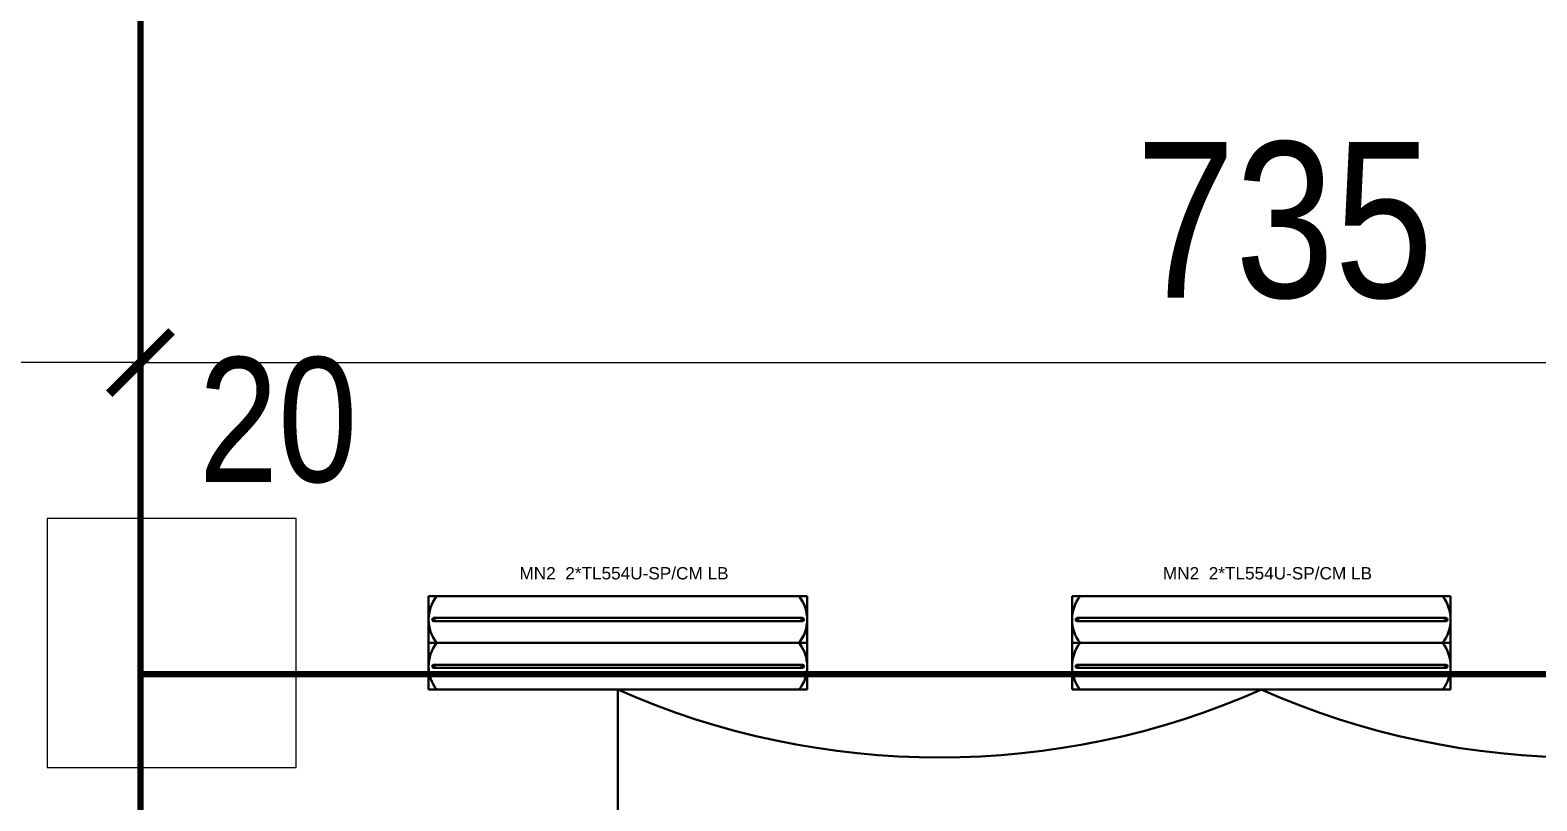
# Model space of a CAD drawing. Header units: metres. Extents: x -13316 to 152404, y -3899 to 30226.
# Drawn here: x 3974.6 to 4458.5, y 1109.3 to 1356.8 of the extents above; entities that cross this region are included whole.
import ezdxf
from ezdxf.enums import TextEntityAlignment as Align

# ---------------------------------------------------------------- set-up
doc = ezdxf.new("R2010")
doc.units = ezdxf.units.M
doc.header["$LTSCALE"] = 100
doc.header["$MEASUREMENT"] = 0
doc.linetypes.add('HIDDEN', pattern=[0.375, 0.25, -0.125])
doc.layers.get('0').update_dxf_attribs({"color": 9, "lineweight": 9})
for name, color, linetype, lineweight in [('01', 9, 'Continuous', 9), ('06D', 9, 'Continuous', 9), ('21', 9, 'Continuous', 9), ('25', 9, 'Continuous', 9), ('E-2x54 W SIVAÜSTÜ FLUORESAN YÜKSEK TAVAN ARMATÜRÜ', 7, 'Continuous', 30), ('E-KABLO', 7, 'Continuous', 30)]:
    doc.layers.add(name, color=color, linetype=linetype, lineweight=lineweight)
doc.styles.add('Arial', font='arial.ttf', dxfattribs={"height": 2.5})
doc.styles.add('MuuM_TEXT-STANDART', font='ARIALN.TTF')
doc.dimstyles.new('MuuM_DIM200', dxfattribs={"dimscale": 20, "dimtxt": 2, "dimasz": 1, "dimexe": 1, "dimexo": 1, "dimgap": 1, "dimtad": 1, "dimdec": 1, "dimrnd": 0.5, "dimdsep": 46, "dimtxsty": 'MuuM_TEXT-STANDART', "dimblk": 'ARCHTICK', "dimcen": 0, "dimdle": 0.15, "dimclrd": 256, "dimclre": 256, "dimclrt": 256, "dimadec": 0, "dimazin": 0, "dimtfac": 5, "dimtdec": 1, "dimtix": 1, "dimtmove": 2, "dimatfit": 3, "dimldrblk": 'DOT', "dimfxl": 3, "dimfxlon": 1, "dimtolj": 1, "dimlwd": -1, "dimlwe": -1, "dimarcsym": 0})

# ---------------------------------------------------------------- blocks, each defined once
blk = doc.blocks.new('2x54 W SIVAÜSTÜ FLUORESAN YÜKSEK TAVAN ARMATÜRÜ')
at = {"layer": 'E-2x54 W SIVAÜSTÜ FLUORESAN YÜKSEK TAVAN ARMATÜRÜ', "color": 4}
for p, q in [((-60.8, 15), (-60.8, -15)), ((-60.8, 15), (60.8, 15)), ((60.8, 15), (60.8, 0)), ((-60, 0), (-15, 0)), ((15, 0), (60, 0)), ((60.8, 0), (60.8, -15)), ((-60.8, -15), (60.8, -15))]:
    blk.add_line(p, q, dxfattribs=at)
at = {"layer": 'E-2x54 W SIVAÜSTÜ FLUORESAN YÜKSEK TAVAN ARMATÜRÜ', "color": 7}
for p, q in [((-59.27, 8.01), (59.32, 8.01)), ((-59.16, 7.01), (59.44, 7)), ((-60.8, 0), (60.8, 0)), ((-59.27, -6.99), (59.32, -6.99)), ((-59.16, -7.99), (59.44, -8))]:
    blk.add_line(p, q, dxfattribs=at)
for centre in [(-59.23, 7.63), (-59.23, 7.33), (59.36, 7.63), (59.36, 7.33), (-59.23, -7.37), (-59.23, -7.67), (59.36, -7.37), (59.36, -7.67)]:
    blk.add_circle(centre, 0.11, dxfattribs=at)
for centre, radius, start, end in [((-48.66, 7.5), 12.14, 141.86, 218.14), ((48.66, 7.5), 12.14, 321.86, 38.14), ((-59.12, 7.51), 0.515, 106.8674, 266.7612), ((-59.32, 7.49), 0.519, 289.2244, 84.4042), ((59.47, 7.51), 0.515, 106.8674, 266.7612), ((59.27, 7.49), 0.519, 289.2244, 84.4042), ((-48.66, -7.5), 12.14, 141.86, 218.14), ((48.66, -7.5), 12.14, 321.86, 38.14), ((-59.12, -7.49), 0.515, 106.8674, 266.7612), ((-59.32, -7.51), 0.519, 289.2244, 84.4042), ((59.47, -7.49), 0.515, 106.8674, 266.7612), ((59.27, -7.51), 0.519, 289.2244, 84.4042)]:
    blk.add_arc(centre, radius, start, end, dxfattribs=at)
at = {"layer": 'E-2x54 W SIVAÜSTÜ FLUORESAN YÜKSEK TAVAN ARMATÜRÜ', "color": 7, "style": 'Arial'}
blk.add_text('MN2  2*TL554U-SP/CM LB', height=3.9508, dxfattribs=at).set_placement((-31.61, 20.4))
blk = doc.blocks.new('p-kolon_80x80')
blk.add_lwpolyline([(-40, -40), (40, -40), (40, 40), (-40, 40)], close=True)
blk = doc.blocks.new('2.bod.sitatik')
at = {"layer": '01'}
blk.add_blockref('p-kolon_80x80', (3700, -7790), dxfattribs=at)
blk = doc.blocks.new('p-işyeri')
at = {"color": 0, "const_width": 2}
blk.add_lwpolyline([(200, 0), (200, 700), (-200, 700), (-200, 0)], close=True, dxfattribs=at)
blk = doc.blocks.new('_ArchTick')
at = {"color": 0, "linetype": 'ByBlock', "const_width": 0.15}
blk.add_lwpolyline([(-0.5, -0.5), (0.5, 0.5)], dxfattribs=at)
blk = doc.blocks.new('*D676')
at = {"layer": '25', "transparency": 16777216}
for p, q in [((3000, -32440.77), (3000, -32360.77)), ((3690, -32440.77), (3690, -32360.77)), ((2997, -32380.77), (3192.72, -32380.77)), ((3693, -32380.77), (3323.41, -32380.77))]:
    blk.add_line(p, q, dxfattribs=at)
at = {"layer": '25', "transparency": 16777216, "xscale": 20, "yscale": 20, "zscale": 20, "rotation": 180}
blk.add_blockref('_ArchTick', (3000, -32380.77), dxfattribs=at)
at = {"layer": '25', "transparency": 16777216, "xscale": 20, "yscale": 20, "zscale": 20}
blk.add_blockref('_ArchTick', (3690, -32380.77), dxfattribs=at)
at = {"layer": '25', "transparency": 16777216, "insert": (3258.06, -32338.81), "char_height": 50, "attachment_point": 5, "style": 'MuuM_TEXT-STANDART'}
blk.add_mtext('\\A1;690', dxfattribs=at)
blk = doc.blocks.new('_Dot')
at = {"color": 0, "linetype": 'ByBlock', "lineweight": -2}
blk.add_line((-0.5, 0), (-1, 0), dxfattribs=at)
at = {"color": 0, "linetype": 'ByBlock', "const_width": 0.5}
blk.add_lwpolyline([(-0.25, 0, 1), (0.25, 0, 1)], format="xyb", close=True, dxfattribs=at)
blk = doc.blocks.new('*D677')
at = {"layer": '25', "transparency": 16777216}
for p, q in [((3690, -32440.77), (3690, -32360.77)), ((4425, -32440.77), (4425, -32360.77)), ((3687, -32380.77), (4428, -32380.77))]:
    blk.add_line(p, q, dxfattribs=at)
at = {"layer": '25', "transparency": 16777216, "xscale": 20, "yscale": 20, "zscale": 20, "rotation": 180}
blk.add_blockref('_ArchTick', (3690, -32380.77), dxfattribs=at)
at = {"layer": '25', "transparency": 16777216, "xscale": 20, "yscale": 20, "zscale": 20}
blk.add_blockref('_ArchTick', (4425, -32380.77), dxfattribs=at)
at = {"layer": '25', "transparency": 16777216, "insert": (4057.5, -32335.25), "char_height": 50, "attachment_point": 5, "style": 'MuuM_TEXT-STANDART'}
blk.add_mtext('\\A1;735', dxfattribs=at)
blk = doc.blocks.new('2.bod.Mimari')
at = {"layer": '06D', "color": 89, "linetype": 'HIDDEN', "true_color": 0x2e4d23, "rotation": 90}
for p in [(4390, -7600), (4390, -8000)]:
    blk.add_blockref('p-işyeri', p, dxfattribs=at)
at = {"layer": '21', "style": 'MuuM_TEXT-STANDART'}
blk.add_text('20', height=40, dxfattribs=at).set_placement((3708.72, -7750.29), align=Align.BOTTOM_LEFT)
at = {"layer": '25'}
dim = blk.add_linear_dim(base=(4425, -7699.98), p1=(3690, -7959.4), p2=(4425, -7830), dimstyle='MuuM_DIM200', override={"dimtxt": 2.5}, dxfattribs=at)
dim.commit()
dim.dimension.update_dxf_attribs({"geometry": '*D677', "text_midpoint": (4057.5, -7654.45), "insert": (0, 24680.79)})
dim = blk.add_linear_dim(base=(3690, -7699.98), p1=(3000, -7959.4), p2=(3690, -7889.37), dimstyle='MuuM_DIM200', override={"dimtxt": 2.5}, dxfattribs=at)
dim.commit()
dim.dimension.update_dxf_attribs({"geometry": '*D676', "text_midpoint": (3258.06, -7658.02), "dimtype": 128, "insert": (0, 24680.79)})

msp = doc.modelspace()

# ---------------------------------------------------------------- linework, layer by layer
at = {"layer": 'E-KABLO', "color": 6}
msp.add_line((4163.33, 1145), (4163.33, 1095), dxfattribs=at)
for centre, start, end in [((4266.67, 1378.93), 246.1674, 293.8326), ((4473.33, 1378.92), 246.167, 293.833)]:
    msp.add_arc(centre, 255.73, start, end, dxfattribs=at)

# ---------------------------------------------------------------- block references
for name in ['2.bod.sitatik', '2.bod.Mimari']:
    msp.add_blockref(name, (320, 8950))
at = {"layer": 'E-2x54 W SIVAÜSTÜ FLUORESAN YÜKSEK TAVAN ARMATÜRÜ', "color": 6}
for p in [(4163.33, 1160), (4370, 1160)]:
    msp.add_blockref('2x54 W SIVAÜSTÜ FLUORESAN YÜKSEK TAVAN ARMATÜRÜ', p, dxfattribs=at)

doc.saveas('drawing.dxf')
